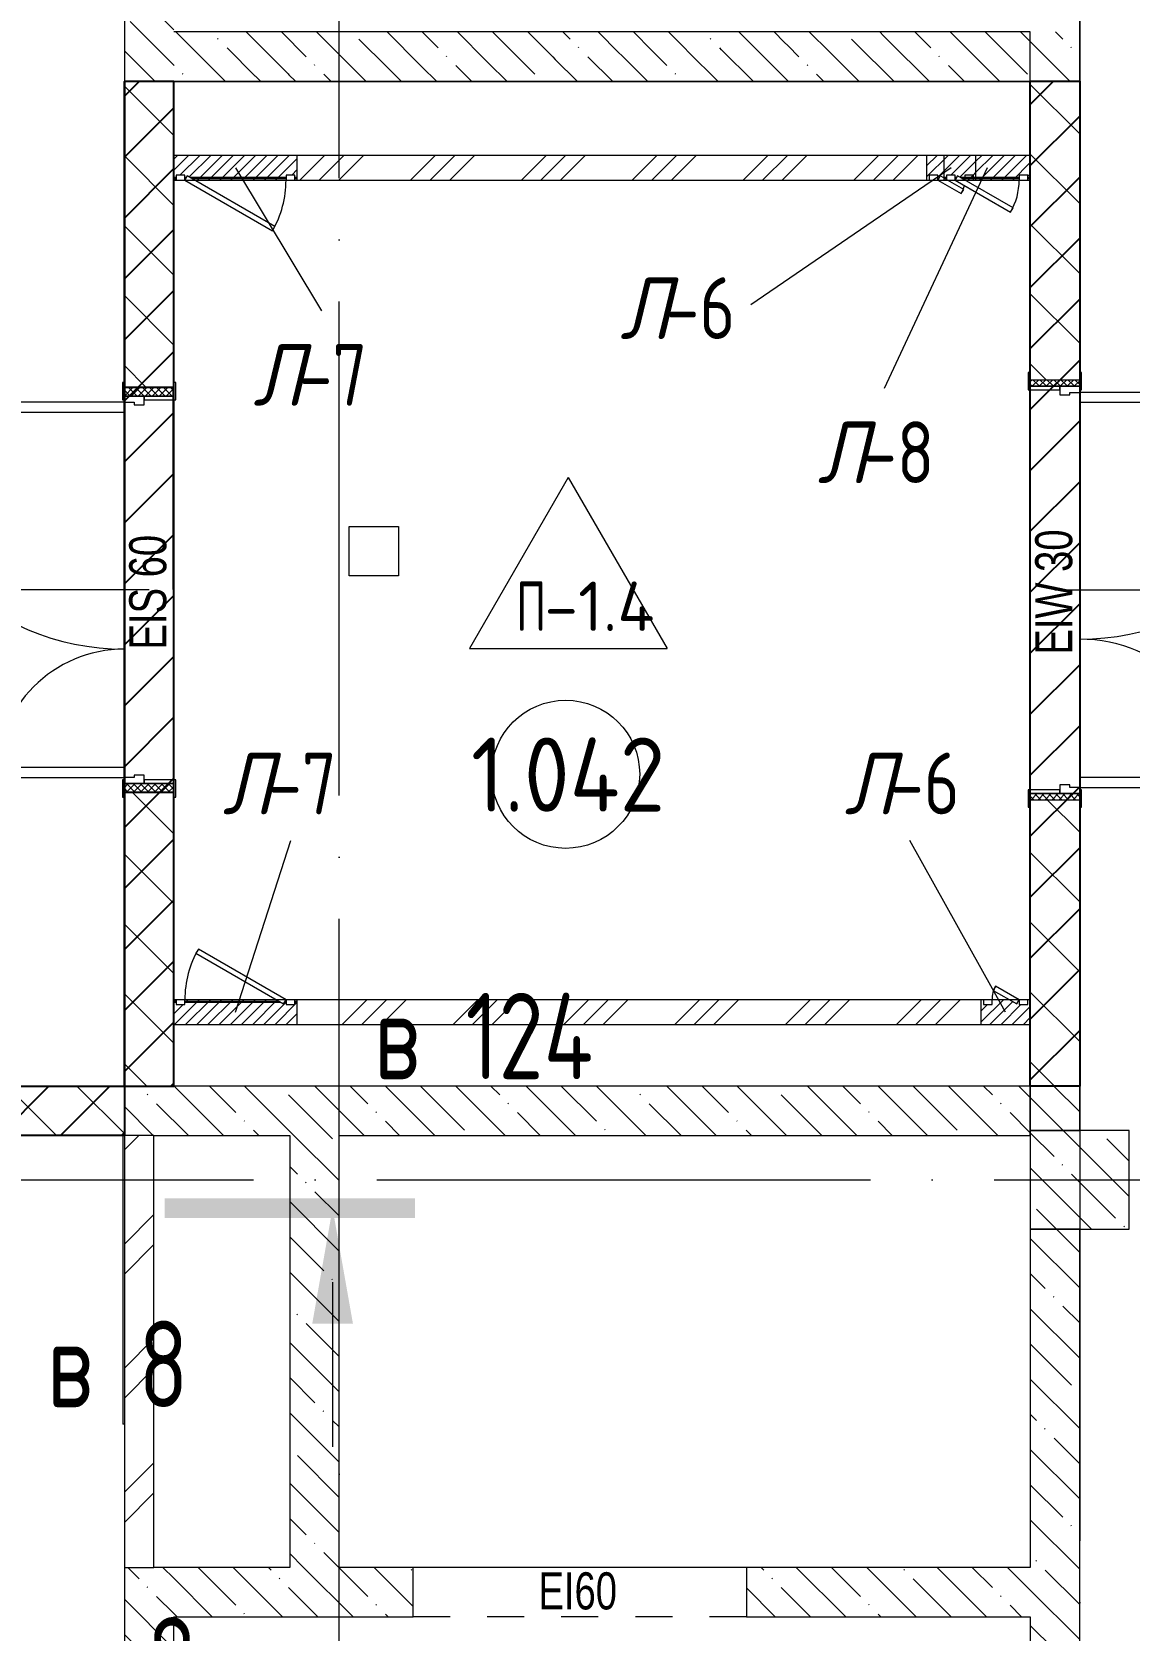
# Model space of a CAD drawing. Header units: millimetres. Extents: x -68946 to 690821, y -552984 to 293768.
# Drawn here: x 85844 to 90288, y 43701 to 50175 of the extents above; entities that cross this region are included whole.
import ezdxf

# ---------------------------------------------------------------- set-up
doc = ezdxf.new("R2010")
doc.units = ezdxf.units.MM
for name, pattern in [('ADSK_Линия сетки', [2500, 2000, -250, 0, -250]), ('ADSK_Скрыто', [600, 300, -300]), ('Штрих короткий', [300, 150, -150])]:
    doc.linetypes.add(name, pattern=pattern)
for name, color, linetype, lineweight in [('0) блоки', 250, 'Continuous', 25), ('A-AREA-____-IDEN', 250, 'Continuous', 9), ('A-DETL-GENF-OTLN', 250, 'Continuous', 5), ('A-DOOR-____-IDEN', 250, 'Continuous', 9), ('A-DOOR-____-MCUT', 250, 'Continuous', 5), ('A-DOOR-____-OTLN', 250, 'Continuous', 5), ('A-DOOR-FRAM-MCUT', 250, 'Continuous', 5), ('A-DOOR-FRAM-OTLN', 250, 'Continuous', 5), ('A-FLOR-____-IDEN', 250, 'Continuous', 9), ('A-FLOR-____-OTLN', 250, 'Continuous', 9), ('A-GENM-____-MCUT', 250, 'Continuous', 25), ('A-GENM-____-OTLN', 250, 'Continuous', 9), ('A-WALL-____-MCUT', 250, 'Continuous', 13), ('A-WALL-____-PATT', 250, 'Continuous', 13), ('G-____-____-SYMB', 250, 'ADSK_Скрыто', 9), ('I-WALL-____-OTLN', 250, 'Continuous', 9), ('S-BEAM-____-OTLN', 250, 'Continuous', 9), ('S-COLS-____-MCUT', 250, 'Continuous', 25), ('S-COLS-____-OTLN', 250, 'Continuous', 9), ('S-GRID-____-OTLN', 250, 'Continuous', 9)]:
    doc.layers.add(name, color=color, linetype=linetype, lineweight=lineweight)
doc.styles.add('Arial Narrow', font='ARIALN.TTF', dxfattribs={"width": 0.9, "height": 150})
doc.styles.add('GOST Common_2', font='', dxfattribs={"width": 0.8, "height": 350})
doc.styles.add('ISOCPEUR_1', font='isocpeur.ttf', dxfattribs={"width": 0.9, "height": 250})
doc.styles.add('ISOCPEUR_2', font='isocpeur.ttf', dxfattribs={"height": 160})
doc.styles.add('ISOCPEUR_I_1', font='ГОСТ тип А.ttf', dxfattribs={"height": 2500})
doc.styles.get('GOST Common_2').set_extended_font_data('GOST Common')
pattern_1 = [(135, (12287.91, -0.0006), (-141.42136, -141.42136), [])]
pattern_2 = [(45, (12287.9, -0.0006), (-224.5064, 224.5064), []), (45, (12367.3, -0.0006), (0, 449.0128), []), (45, (12208.54, -0.0006), (0, 449.0128), [])]
pattern_3 = [(135, (12287.91, -0.0006), (-142.5612, -142.5612), []), (135, (12430.48, -0.0006), (-142.5612, -142.5612), [252.016, -50.403, 3.353, -47.05])]
pattern_4 = [(45, (125, 0), (-22.6274, 22.6274), [])]

# ---------------------------------------------------------------- blocks, each defined once
blk = doc.blocks.new('Разрез - Номер вида спереди_3_5 мм-32550530-АР1_Кладочный план 1 этажа С2и3')
at = {"layer": 'G-____-____-SYMB', "linetype": 'Continuous'}
for points in [[(9.798, 0.404), (9.798, -0.394), (-0.333, -0.394), (-0.333, 0.404)], [(2.176, -4.675), (3, 0), (3.824, -4.675)]]:
    blk.add_hatch(color=256, dxfattribs=at).paths.add_polyline_path(points)
at = {"layer": 'G-____-____-SYMB', "linetype": 'Continuous', "lineweight": 20}
blk.add_line((3, -3), (3, -9.663), dxfattribs=at)
blk = doc.blocks.new('Дверь_СКБ_2Ст_Внутренняя1 - Н_Д-9_1700x2100h_Умывальные-42040164-АР1_Маркировочный план 1 этажа С2и3')
at = {"layer": 'A-DOOR-____-OTLN'}
h = blk.add_hatch(dxfattribs=at)
h.set_pattern_fill('FP_24', color=256, style=0, pattern_type=2)
h.set_pattern_definition([(135, (1491.41, 164.685), (-14.14214, -14.14214), []), (225, (1491.41, 164.685), (14.14214, -14.14214), [])])
h.paths.add_polyline_path([(797.5, -100), (832.5, -100), (832.5, 100), (797.5, 100), (797.5, 25.4)])
at = {"layer": 'A-DOOR-FRAM-OTLN'}
h = blk.add_hatch(dxfattribs=at)
h.set_pattern_fill('FP_25', color=256, style=0, pattern_type=2)
h.set_pattern_definition([(45, (-631.384, 164.685), (-14.1421, 14.1421), []), (135, (-631.384, 164.685), (-14.1421, -14.1421), [])])
h.paths.add_polyline_path([(-807.5, 100), (-807.5, -100), (-772.5, -100), (-772.5, 100)])
at = {"layer": 'A-DOOR-____-MCUT'}
for p, q in [((772.5, 1100), (732.5, 1100)), ((732.5, 1100), (732.5, 100)), ((772.5, 100), (772.5, 1100)), ((-747.5, 620), (-747.5, 100)), ((-707.5, 620), (-747.5, 620)), ((-707.5, 100), (-707.5, 620)), ((-747.5, 100), (-707.5, 100)), ((732.5, 100), (772.5, 100))]:
    blk.add_line(p, q, dxfattribs=at)
at = {"layer": 'A-DOOR-____-OTLN'}
for centre, radius, start, end in [((772.5, 100), 1000, 90, 180), ((-747.5, 100), 520, 0, 90)]:
    blk.add_arc(centre, radius, start, end, dxfattribs=at)
at = {"layer": 'A-DOOR-FRAM-MCUT'}
for p, q in [((-757.5, 108), (-827.5, 108)), ((-827.5, 108), (-827.5, 100)), ((-827.5, 100), (-757.5, 100)), ((-772.5, 100), (-807.5, 100)), ((-807.5, 100), (-807.5, -100)), ((-747.5, 100), (-772.5, 100)), ((-772.5, 100), (-772.5, 20)), ((-772.5, -100), (-772.5, 100)), ((-757.5, 100), (-772.5, 100)), ((-772.5, 100), (-772.5, 99)), ((-772.5, 99), (-757.5, 99)), ((-757.5, 100), (-757.5, 108)), ((-757.5, 99), (-757.5, 100)), ((-747.5, 60), (-747.5, 100)), ((772.5, 100), (772.5, 60)), ((797.5, 100), (772.5, 100)), ((852.5, 108), (782.5, 108)), ((782.5, 108), (782.5, 100)), ((797.5, 100), (782.5, 100)), ((782.5, 100), (782.5, 99)), ((782.5, 100), (852.5, 100)), ((782.5, 99), (797.5, 99)), ((797.5, 20), (797.5, 100)), ((832.5, 100), (797.5, 100)), ((797.5, 100), (797.5, -100)), ((797.5, 99), (797.5, 100)), ((832.5, -100), (832.5, 100)), ((852.5, 100), (852.5, 108)), ((-772.5, 20), (-737.5, 20)), ((-757.5, 20), (-772.5, 20)), ((-772.5, 20), (-772.5, -100)), ((-757.5, -100), (-757.5, 20)), ((-737.5, 60), (-747.5, 60)), ((-737.5, 20), (-737.5, 60)), ((772.5, 60), (762.5, 60)), ((762.5, 60), (762.5, 20)), ((762.5, 20), (797.5, 20)), ((797.5, 20), (782.5, 20)), ((782.5, 20), (782.5, -100)), ((797.5, -100), (797.5, 20)), ((-757.5, -100), (-827.5, -100)), ((-827.5, -100), (-827.5, -108)), ((-827.5, -108), (-757.5, -108)), ((-807.5, -100), (-772.5, -100)), ((-772.5, -100), (-757.5, -100)), ((-757.5, -108), (-757.5, -100)), ((782.5, -100), (797.5, -100)), ((852.5, -100), (782.5, -100)), ((782.5, -100), (782.5, -108)), ((782.5, -108), (852.5, -108)), ((797.5, -100), (832.5, -100)), ((852.5, -108), (852.5, -100))]:
    blk.add_line(p, q, dxfattribs=at)
blk = doc.blocks.new('Проем_Дверь_Прямоугольный - 1350х2100h пол 130-27012903-АР1_Маркировочный план 1 этажа С2и3')
at = {"layer": 'A-DOOR-____-OTLN', "linetype": 'Штрих короткий'}
for p, q in [((675, 100), (-675, 100)), ((675, -100), (-675, -100))]:
    blk.add_line(p, q, dxfattribs=at)
blk = doc.blocks.new('Дверь_СКБ_2Ст_Внутренняя1 - Н_ВВ-6_1700x2100h_Обеденный зал-42039571-АР1_Маркировочный план 1 этажа С2и3')
at = {"layer": 'A-DOOR-____-OTLN'}
h = blk.add_hatch(dxfattribs=at)
h.set_pattern_fill('FP_46', color=256, style=0, pattern_type=2)
h.set_pattern_definition([(135, (1451.41, 164.685), (-14.14214, -14.14214), []), (225, (1451.41, 164.685), (14.14214, -14.14214), [])])
h.paths.add_polyline_path([(862.5, -100), (862.5, 100), (837.5, 100), (837.5, -100)])
at = {"layer": 'A-DOOR-FRAM-OTLN'}
h = blk.add_hatch(dxfattribs=at)
h.set_pattern_fill('FP_47', color=256, style=0, pattern_type=2)
h.set_pattern_definition([(45, (-671.384, 164.685), (-14.1421, 14.1421), []), (135, (-671.384, 164.685), (-14.1421, -14.1421), [])])
h.paths.add_polyline_path([(-812.5, -100), (-812.5, 100), (-837.5, 100), (-837.5, -100)])
at = {"layer": 'A-DOOR-____-MCUT'}
for p, q in [((-787.5, 1100), (-787.5, 100)), ((-747.5, 1100), (-787.5, 1100)), ((-747.5, 100), (-747.5, 1100)), ((812.5, 700), (772.5, 700)), ((772.5, 700), (772.5, 100)), ((812.5, 100), (812.5, 700)), ((-787.5, 100), (-747.5, 100)), ((772.5, 100), (812.5, 100))]:
    blk.add_line(p, q, dxfattribs=at)
at = {"layer": 'A-DOOR-____-OTLN'}
for centre, radius, start, end in [((-787.5, 100), 1000, 0, 90), ((812.5, 100), 600, 90, 180)]:
    blk.add_arc(centre, radius, start, end, dxfattribs=at)
at = {"layer": 'A-DOOR-FRAM-MCUT'}
for p, q in [((-797.5, 108), (-867.5, 108)), ((-867.5, 108), (-867.5, 100)), ((-867.5, 100), (-797.5, 100)), ((-812.5, 100), (-837.5, 100)), ((-837.5, 100), (-837.5, -100)), ((-787.5, 100), (-812.5, 100)), ((-812.5, 100), (-812.5, 20)), ((-812.5, -100), (-812.5, 100)), ((-797.5, 100), (-812.5, 100)), ((-812.5, 100), (-812.5, 99)), ((-812.5, 99), (-797.5, 99)), ((-797.5, 100), (-797.5, 108)), ((-797.5, 99), (-797.5, 100)), ((-787.5, 60), (-787.5, 100)), ((812.5, 100), (812.5, 60)), ((837.5, 100), (812.5, 100)), ((892.5, 108), (822.5, 108)), ((822.5, 108), (822.5, 100)), ((837.5, 100), (822.5, 100)), ((822.5, 100), (822.5, 99)), ((822.5, 100), (892.5, 100)), ((822.5, 99), (837.5, 99)), ((837.5, 20), (837.5, 100)), ((862.5, 100), (837.5, 100)), ((837.5, 100), (837.5, -100)), ((837.5, 99), (837.5, 100)), ((862.5, -100), (862.5, 100)), ((892.5, 100), (892.5, 108)), ((-812.5, 20), (-777.5, 20)), ((-797.5, 20), (-812.5, 20)), ((-812.5, 20), (-812.5, -100)), ((-797.5, -100), (-797.5, 20)), ((-777.5, 60), (-787.5, 60)), ((-777.5, 20), (-777.5, 60)), ((812.5, 60), (802.5, 60)), ((802.5, 60), (802.5, 20)), ((802.5, 20), (837.5, 20)), ((837.5, 20), (822.5, 20)), ((822.5, 20), (822.5, -100)), ((837.5, -100), (837.5, 20)), ((-797.5, -100), (-867.5, -100)), ((-867.5, -100), (-867.5, -108)), ((-867.5, -108), (-797.5, -108)), ((-837.5, -100), (-812.5, -100)), ((-812.5, -100), (-797.5, -100)), ((-797.5, -108), (-797.5, -100)), ((822.5, -100), (837.5, -100)), ((892.5, -100), (822.5, -100)), ((822.5, -100), (822.5, -108)), ((822.5, -108), (892.5, -108)), ((837.5, -100), (862.5, -100)), ((892.5, -108), (892.5, -100))]:
    blk.add_line(p, q, dxfattribs=at)
blk = doc.blocks.new('ASML_АР_ЭП_Уголок - ЭП_Уголок-37133956-АР1_Маркировочный план 1 этажа С2и3')
at = {"layer": 'S-BEAM-____-OTLN', "lineweight": 5}
for p, q in [((-585, -6), (-585, 0)), ((585, 0), (-585, 0)), ((585, 0), (585, -6))]:
    blk.add_line(p, q, dxfattribs=at)
blk = doc.blocks.new('АР_Люк - ЛРС_ВК_200х200_внутренний_RAL 9006-42718871-АР1_Маркировочный план 1 этажа С2и3')
at = {"layer": 'A-DOOR-____-OTLN'}
h = blk.add_hatch(dxfattribs=at)
h.set_pattern_fill('FP_148', color=256, style=0, pattern_type=2)
h.set_pattern_definition(pattern_4)
h.paths.add_polyline_path([(110, 50), (106, 43), (110, 43)])
h.paths.add_polyline_path([(70, 50), (70, 43), (82.1, 43), (74.7, 47.3)])
h.paths.add_polyline_path([(180, 50), (170, 32.7), (155, 40), (145, 40), (145, 30), (110, 30), (110, 40), (104.2, 40), (100, 32.7), (87.3, 40), (70, 40), (70, 30), (35, 30), (35, 40), (25, 40), (25, -50), (225, -50), (225, 50), (215, 50), (215, 30), (180, 30), (180, 49)])
h.paths.add_polyline_path([(35, 50), (25, 50), (25, 43), (35, 43)])
h.paths.add_polyline_path([(145, 47.1), (145, 43), (152.1, 43)])
at = {"layer": 'A-DETL-GENF-OTLN', "lineweight": 5}
for p, q in [((70, 50), (25, 50)), ((25, 50), (25, 43)), ((25, 40), (25, -50)), ((155, 50), (145, 50)), ((225, 50), (155, 50)), ((225, -50), (225, 50)), ((25, -50), (155, -50)), ((155, -50), (225, -50))]:
    blk.add_line(p, q, dxfattribs=at)
at = {"layer": 'A-DOOR-____-MCUT', "lineweight": 5}
for p, q in [((84.7, 105), (74.7, 87.7)), ((74.7, 87.7), (140, 50)), ((180, 50), (84.7, 105)), ((70, 50), (35, 50)), ((35, 50), (35, 43)), ((35, 40), (35, 30)), ((35, 30), (70, 30)), ((70, 43), (70, 50)), ((70, 30), (70, 40)), ((145, 47.1), (152.1, 43)), ((155, 41.3), (170, 32.7)), ((170, 32.7), (180, 50)), ((215, 50), (180, 50)), ((180, 50), (180, 30)), ((180, 30), (215, 30)), ((215, 30), (215, 50))]:
    blk.add_line(p, q, dxfattribs=at)
blk.add_arc((180, 50), 110, 150, 168.69201, dxfattribs=at)
at = {"layer": 'A-DOOR-____-OTLN'}
blk.add_line((180, 50), (84.7, 105), dxfattribs=at)
blk = doc.blocks.new('АР_Люк - ЛРС_ВК_200х200_внутренний_RAL 9006-V129-АР1_Маркировочный план 1 этажа С2и3')
at = {"layer": 'A-DOOR-____-OTLN'}
h = blk.add_hatch(dxfattribs=at)
h.set_pattern_fill('FP_148', color=256, style=0, pattern_type=2)
h.set_pattern_definition(pattern_4)
h.paths.add_polyline_path([(25, -50), (225, -50), (225, 50), (215, 50), (215, 30), (180, 30), (180, 50), (170, 32.7), (140, 50), (70, 50), (70, 30), (35, 30), (35, 50), (25, 50), (25, -43.3)])
at = {"layer": 'A-DETL-GENF-OTLN', "lineweight": 5}
for p, q in [((225, 50), (25, 50)), ((25, 50), (25, -50)), ((225, -50), (225, 50)), ((25, -50), (225, -50))]:
    blk.add_line(p, q, dxfattribs=at)
at = {"layer": 'A-DOOR-____-MCUT', "lineweight": 5}
for p, q in [((84.7, 105), (74.7, 87.7)), ((74.7, 87.7), (170, 32.7)), ((180, 50), (84.7, 105)), ((70, 50), (35, 50)), ((35, 50), (35, 30)), ((35, 30), (70, 30)), ((70, 30), (70, 50)), ((170, 32.7), (180, 50)), ((215, 50), (180, 50)), ((180, 50), (180, 30)), ((180, 30), (215, 30)), ((215, 30), (215, 50))]:
    blk.add_line(p, q, dxfattribs=at)
blk.add_arc((180, 50), 110, 150, 180, dxfattribs=at)
at = {"layer": 'A-DOOR-____-OTLN'}
blk.add_line((180, 50), (84.7, 105), dxfattribs=at)
blk = doc.blocks.new('АР_Люк - ЛРС_ВК_500х400_наружный_NCS S 1000-N-42722041-АР1_Маркировочный план 1 этажа С2и3')
at = {"layer": 'A-DOOR-____-OTLN'}
h = blk.add_hatch(dxfattribs=at)
h.set_pattern_fill('FP_148', color=256, style=0, pattern_type=2)
h.set_pattern_definition(pattern_4)
h.paths.add_polyline_path([(-125, 50), (-125, -50), (375, -50), (375, 50), (365, 50), (365, 30), (330, 30), (330, 50), (320, 32.7), (290, 50), (-80, 50), (-80, 30), (-115, 30), (-115, 50), (-119.6, 50)])
at = {"layer": 'A-DETL-GENF-OTLN', "lineweight": 5}
for p, q in [((375, 50), (-125, 50)), ((-125, 50), (-125, -50)), ((375, -50), (375, 50)), ((-125, -50), (375, -50))]:
    blk.add_line(p, q, dxfattribs=at)
at = {"layer": 'A-DOOR-____-MCUT', "lineweight": 5}
for p, q in [((-25.1, 255), (-35.1, 237.7)), ((-35.1, 237.7), (320, 32.7)), ((330, 50), (-25.1, 255)), ((-80, 50), (-115, 50)), ((-115, 50), (-115, 30)), ((-115, 30), (-80, 30)), ((-80, 30), (-80, 50)), ((320, 32.7), (330, 50)), ((365, 50), (330, 50)), ((330, 50), (330, 30)), ((330, 30), (365, 30)), ((365, 30), (365, 50))]:
    blk.add_line(p, q, dxfattribs=at)
blk.add_arc((330, 50), 410, 150, 180, dxfattribs=at)
at = {"layer": 'A-DOOR-____-OTLN'}
blk.add_line((330, 50), (-25.1, 255), dxfattribs=at)
blk = doc.blocks.new('ASML_АР_Отделка Люка - ВО Отделка люков_Грунтовка 0_Шпатлевка 0_Окраска 0_0-42722003-АР1_Маркировочный план 1 этажа С2и3')
at = {"layer": 'A-GENM-____-MCUT', "lineweight": 5}
for p, q in [((-240, 3), (-250, 3)), ((-250, 3), (-250, 0)), ((177.1, 3), (-205, 3)), ((205, 3), (201, 3)), ((250, 3), (240, 3)), ((250, 0), (250, 3)), ((-250, 0), (-240, 0)), ((-205, 0), (182.3, 0)), ((199.2, 0), (205, 0)), ((240, 0), (250, 0))]:
    blk.add_line(p, q, dxfattribs=at)
blk = doc.blocks.new('АР_Люк - ЛРС_ВК_350х400_наружный_NCS S 1000-N-V131-АР1_Маркировочный план 1 этажа С2и3')
at = {"layer": 'A-DOOR-____-OTLN'}
h = blk.add_hatch(dxfattribs=at)
h.set_pattern_fill('FP_148', color=256, style=0, pattern_type=2)
h.set_pattern_definition(pattern_4)
h.paths.add_polyline_path([(170, 50), (-5, 50), (-5, 30), (-40, 30), (-40, 50), (-50, 50), (-50, -50), (170, -50), (170, 40), (180, 40), (180, 30), (215, 30), (215, 40), (232.3, 40), (227.1, 43), (215, 43), (215, 50), (180, 50), (180, 43), (170, 43)])
h.paths.add_polyline_path([(300, 50), (290, 50), (290, 47.1), (297.1, 43), (290, 43), (290, 40), (300, 40), (300, 43)])
h.paths.add_polyline_path([(251, 43), (249.2, 40), (255, 40), (255, 43)])
at = {"layer": 'A-DETL-GENF-OTLN', "lineweight": 5}
for p, q in [((300, 50), (-50, 50)), ((-50, 50), (-50, -50)), ((300, -50), (300, 50)), ((-50, -50), (300, -50))]:
    blk.add_line(p, q, dxfattribs=at)
at = {"layer": 'A-DOOR-____-MCUT', "lineweight": 5}
for p, q in [((29.8, 180), (19.8, 162.7)), ((19.8, 162.7), (245, 32.7)), ((255, 50), (29.8, 180)), ((-5, 50), (-40, 50)), ((-40, 50), (-40, 30)), ((-40, 30), (-5, 30)), ((-5, 30), (-5, 50)), ((245, 32.7), (255, 50)), ((290, 50), (255, 50)), ((255, 50), (255, 30)), ((255, 30), (290, 30)), ((290, 30), (290, 50))]:
    blk.add_line(p, q, dxfattribs=at)
blk.add_arc((255, 50), 260, 150, 180, dxfattribs=at)
at = {"layer": 'A-DOOR-____-OTLN'}
blk.add_line((255, 50), (29.8, 180), dxfattribs=at)
blk = doc.blocks.new('ASML_АР_Отделка Люка - ВО Отделка люков_Грунтовка 0_Шпатлевка 0_Окраска 0_0-42723977-АР1_Маркировочный план 1 этажа С2и3')
at = {"layer": 'A-GENM-____-MCUT', "lineweight": 5}
for p, q in [((-165, 3), (-175, 3)), ((-175, 3), (-175, 0)), ((102.1, 3), (-130, 3)), ((130, 3), (126, 3)), ((175, 3), (165, 3)), ((175, 0), (175, 3)), ((-175, 0), (-165, 0)), ((-130, 0), (107.3, 0)), ((124.2, 0), (130, 0)), ((165, 0), (175, 0))]:
    blk.add_line(p, q, dxfattribs=at)
blk = doc.blocks.new('AAR_СКБ_Марка_Помещения_мал - Номер-28977439-АР1_Маркировочный план 1 этажа С2и3')
at = {"layer": 'A-AREA-____-IDEN'}
blk.add_circle((-0.028, 0), 3, dxfattribs=at)
blk = doc.blocks.new('AAR_СКБ_Марка_Перекрытия - Марка пола-17325028-АР1_Маркировочный план 1 этажа С2и3')
at = {"layer": 'A-FLOR-____-IDEN'}
for p, q in [((0, 6.932), (-4.002, 0)), ((0, 6.932), (4.002, 0)), ((-4.002, 0), (4.002, 0))]:
    blk.add_line(p, q, dxfattribs=at)

msp = doc.modelspace()

# ---------------------------------------------------------------- hatches: boundary and pattern name
at = {"layer": '0) блоки'}
h = msp.add_hatch(dxfattribs=at)
h.set_pattern_fill('ANSI31', color=256, scale=55)
h.paths.add_polyline_path([(86217.9138, 45905), (86417.9138, 45905), (86417.9138, 49974.9403), (86217.9138, 49974.9403)])
h.paths.add_polyline_path([(89887.8919, 49975), (90087.8919, 49975), (90087.8919, 45905), (89887.8919, 45905)])
h.paths.add_polyline_path([(81787.9138, 45905), (86217.9138, 45905), (86217.9138, 45705), (81787.9138, 45705)])
at = {"layer": 'A-WALL-____-PATT', "lineweight": 15, "true_color": 0x000000}
h = msp.add_hatch(dxfattribs=at)
h.set_pattern_fill('FP_1', color=18, style=0, pattern_type=2)
h.set_pattern_definition(pattern_3)
h.paths.add_polyline_path([(86217.9735, 49975), (86417.9138, 49975), (86417.9138, 50375), (86217.9138, 50375), (86217.9138, 49975)])
h.paths.add_polyline_path([(86417.9138, 52015), (86417.9138, 53974.9403), (86217.9138, 53974.9403), (86217.9138, 52015)])
h = msp.add_hatch(dxfattribs=at)
h.set_pattern_fill('FP_1', color=18, style=0, pattern_type=2)
h.set_pattern_definition(pattern_3)
h.paths.add_polyline_path([(88475.5822, 49975), (90087.8919, 49975), (90087.8919, 50175), (86417.9138, 50174.9403), (86417.9138, 49975), (88001.6092, 49975)])
h.paths.add_polyline_path([(86426.8871, 49975.5172), (89528.9791, 50174.9403), (89562.5258, 50156.2468), (86847.205, 49999.7432)])
h = msp.add_hatch(dxfattribs=at)
h.set_pattern_fill('FP_1', color=18, style=0, pattern_type=2)
h.set_pattern_definition(pattern_3)
h.paths.add_polyline_path([(86426.8871, 49975.5172), (89562.5258, 50156.2468), (89528.9791, 50174.9403), (86846.7795, 50002.5107)])
h = msp.add_hatch(dxfattribs=at)
h.set_pattern_fill('FP_2', color=18, style=0, pattern_type=2)
h.set_pattern_definition(pattern_1)
h.paths.add_polyline_path([(86217.9138, 45905), (86417.9138, 45905), (86417.9138, 47094.9994), (86217.9138, 47094.9994), (86217.9138, 46254.9403)])
h.paths.add_polyline_path([(86217.9138, 48734.9994), (86417.9138, 48734.9994), (86417.9138, 49975), (86217.9138, 49974.9403), (86217.9138, 48754.9994)])
h = msp.add_hatch(dxfattribs=at)
h.set_pattern_fill('FP_2', color=18, style=0, pattern_type=2)
h.set_pattern_definition(pattern_1)
h.paths.add_polyline_path([(89887.8919, 45905), (90087.8919, 45905), (90087.8919, 47064.9994), (89887.8919, 47064.9994), (89887.8919, 46154.9403)])
h.paths.add_polyline_path([(90087.8919, 48764.9994), (90087.8919, 49975), (89887.8919, 49974.9403), (89887.8919, 48764.9994)])
h = msp.add_hatch(dxfattribs=at)
h.set_pattern_fill('FP_5', color=18, style=0, pattern_type=2)
h.set_pattern_definition(pattern_2)
h.paths.add_polyline_path([(87711.8561, 49575), (89467.9138, 49575), (89467.9138, 49675), (86917.9138, 49675), (86917.9138, 49575), (87581.6182, 49575)])
h = msp.add_hatch(dxfattribs=at)
h.set_pattern_fill('FP_5', color=18, style=0, pattern_type=2)
h.set_pattern_definition(pattern_2)
h.paths.add_polyline_path([(88001.6092, 46154.9403), (89687.8919, 46154.9403), (89687.8919, 46254.9403), (86917.9138, 46254.9403), (86917.9138, 46154.9403), (87328.2985, 46154.9403)])
h = msp.add_hatch(dxfattribs=at)
h.set_pattern_fill('FP_2', color=18, style=0, pattern_type=2)
h.set_pattern_definition(pattern_1)
h.paths.add_polyline_path([(85447.9138, 45705), (86217.9138, 45705), (86217.6543, 45905), (85422.9138, 45904.9403), (85422.9138, 45705)])
h.paths.add_polyline_path([(81788.1983, 45705), (82717.9138, 45705), (82717.9138, 45905), (81787.9138, 45905), (81787.9138, 45705)])
h = msp.add_hatch(dxfattribs=at)
h.set_pattern_fill('FP_1', color=18, style=0, pattern_type=2)
h.set_pattern_definition(pattern_3)
h.paths.add_polyline_path([(86337.9138, 45704.9403), (89887.8919, 45705), (89887.8919, 45904.9403), (86217.9138, 45904.9403), (86217.9138, 45704.9403), (86274.9138, 45704.9403)])
h = msp.add_hatch(dxfattribs=at)
h.set_pattern_fill('FP_1', color=18, style=0, pattern_type=2)
h.set_pattern_definition(pattern_3)
h.paths.add_polyline_path([(89887.8919, 40174.9994), (90087.8919, 40174.9994), (90087.8919, 45324.9994), (89887.8919, 45324.9994), (89887.8919, 40475)])
h.paths.add_polyline_path([(89930.2437, 45724.9994), (90087.8919, 45724.9994), (90087.8919, 45905), (89887.8919, 45904.9403), (89887.8919, 45724.9994)])
h = msp.add_hatch(dxfattribs=at)
h.set_pattern_fill('FP_4', color=18, style=0, pattern_type=2)
h.set_pattern_definition([(45, (12287.9, -0.0006), (-251.4472, 251.4472), []), (45, (12287.9, 381), (-251.4472, 251.4472), [])])
h.paths.add_polyline_path([(86217.9138, 43954.9403), (86337.9138, 43954.9403), (86337.9138, 45704.9403), (86217.9138, 45704.9403), (86217.9138, 44204.772)])
h = msp.add_hatch(dxfattribs=at)
h.set_pattern_fill('FP_1', color=18, style=0, pattern_type=2)
h.set_pattern_definition(pattern_3)
h.paths.add_polyline_path([(86887.8919, 43954.9403), (87087.8919, 43954.9403), (87087.8919, 45704.9403), (86887.8919, 45704.9403), (86887.8919, 44012.3743)])
h = msp.add_hatch(dxfattribs=at)
h.set_pattern_fill('FP_1', color=18, style=0, pattern_type=2)
h.set_pattern_definition(pattern_3)
h.paths.add_polyline_path([(86417.9138, 39775.023), (86417.9138, 41999.9994), (86217.9138, 41999.9994), (86217.9138, 39775.023)])
h.paths.add_polyline_path([(86217.9138, 43499.9994), (86417.9138, 43499.9994), (86417.9138, 43954.9403), (86217.9138, 43954.9403), (86217.9138, 43529.9994)])
h = msp.add_hatch(dxfattribs=at)
h.set_pattern_fill('FP_1', color=18, style=0, pattern_type=2)
h.set_pattern_definition(pattern_3)
h.paths.add_polyline_path([(86887.8919, 43754.9403), (87387.8919, 43754.9403), (87387.8919, 43954.9403), (86417.9138, 43954.9403), (86417.9138, 43754.9403)])
h.paths.add_polyline_path([(89887.8919, 43754.9403), (89887.8919, 43954.9403), (88737.8919, 43954.9403), (88737.8919, 43754.9403), (89858.6961, 43754.9403)])
at = {"layer": 'S-COLS-____-OTLN', "lineweight": 5, "true_color": 0x000000}
h = msp.add_hatch(dxfattribs=at)
h.set_pattern_fill('FP_1', color=18, style=0, pattern_type=2)
h.set_pattern_definition(pattern_3)
h.paths.add_polyline_path([(90087.9138, 45324.9994), (90287.8919, 45324.9994), (90287.8919, 45724.9994), (89887.8919, 45724.9994), (89887.8919, 45324.9994), (90087.8919, 45324.9994)])

# ---------------------------------------------------------------- linework, layer by layer
at = {"layer": '0) блоки'}
for points in [[(86217.9138, 45905), (86417.9138, 45905), (86417.9138, 49974.9403), (86217.9138, 49974.9403)], [(89887.8919, 49975), (90087.8919, 49975), (90087.8919, 45905), (89887.8919, 45905)], [(86417.5494, 48734.9994), (86217.5494, 48734.9994), (86217.9138, 47094.9994), (86417.9138, 47094.9994)], [(81787.9138, 45905), (86217.9138, 45905), (86217.9138, 45705), (81787.9138, 45705)]]:
    msp.add_lwpolyline(points, close=True, dxfattribs=at)
for points in [[(86217.9138, 45905), (86217.9138, 49974.9403)], [(90087.9138, 49974.9403), (90087.8919, 45905)], [(81787.9138, 45905), (86217.9138, 45904.9403)]]:
    msp.add_lwpolyline(points, dxfattribs=at)
at = {"layer": 'A-DOOR-____-IDEN', "color": 18, "true_color": 0x000000}
for p, q in [((86667.9138, 49625), (87016.0551, 49044.7909)), ((89567.9138, 49625), (88755.3138, 49069.8062)), ((89712.9138, 49625), (89296.39, 48731.0663)), ((86317.9138, 47914.9994), (85203.1151, 47914.9994)), ((89987.8919, 47914.9994), (91199.2226, 47914.9994)), ((86667.9138, 46204.9403), (86892.1027, 46899.5229)), ((89787.8919, 46204.9403), (89399.4839, 46899.5229))]:
    msp.add_line(p, q, dxfattribs=at)
at = {"layer": 'A-FLOR-____-OTLN', "color": 18, "lineweight": 5, "true_color": 0x000000}
for p, q in [((86217.9138, 48634.9994), (86217.9138, 47194.9994)), ((90087.8919, 48674.9994), (90087.8919, 47154.9994)), ((90087.8919, 47154.9994), (90087.8919, 48674.9994)), ((87128.2985, 47971.5926), (87128.2985, 48171.5926)), ((87128.2985, 48171.5926), (87328.2985, 48171.5926)), ((87328.2985, 48171.5926), (87328.2985, 47971.5926)), ((87328.2985, 47971.5926), (87128.2985, 47971.5926)), ((88737.8919, 43954.9403), (87387.8919, 43954.9403))]:
    msp.add_line(p, q, dxfattribs=at)
at = {"layer": 'A-WALL-____-MCUT', "color": 18, "lineweight": 15, "true_color": 0x000000}
for p, q in [((90087.8919, 49975), (90087.8919, 51474.9994)), ((86217.9138, 50345), (86217.9138, 49974.9403)), ((89553.9791, 50174.9403), (86417.9138, 50174.9403)), ((89603.9791, 50174.9403), (89553.9791, 50174.9403)), ((89887.8919, 50174.9403), (89603.9791, 50174.9403)), ((89887.8919, 49974.9403), (89887.8919, 50174.9403)), ((86417.9138, 49975), (86217.9138, 49975)), ((86217.9138, 49974.9403), (86217.9138, 48754.9994)), ((86217.9138, 49974.9403), (89887.8919, 49974.9403)), ((86417.9138, 49975), (86417.9138, 49585)), ((86417.9138, 49975), (90087.8919, 49975)), ((89887.8919, 49975), (89887.8919, 49585)), ((90087.8919, 48794.9994), (90087.8919, 49975)), ((89887.9138, 49675), (86417.9138, 49675)), ((89887.9138, 49585), (89887.9138, 49675)), ((86417.9138, 49582), (86417.9138, 48754.9994)), ((86417.9138, 49575), (86427.9138, 49575)), ((86502.9138, 49575), (86872.9138, 49575)), ((86907.9138, 49575), (89477.9138, 49575)), ((89657.9138, 49575), (89842.9138, 49575)), ((89877.9138, 49575), (89887.9138, 49575)), ((89887.8919, 49582), (89887.8919, 48794.9994)), ((89887.9138, 49575), (89887.9138, 49582)), ((86217.9138, 47074.9994), (86217.9138, 45904.9403)), ((86417.9138, 47074.9994), (86417.9138, 46247.9403)), ((89887.8919, 47034.9994), (89887.8919, 45905)), ((90087.8919, 45905), (90087.8919, 47034.9994)), ((86427.9138, 46254.9403), (86417.9138, 46254.9403)), ((86417.9138, 46244.9403), (86417.9138, 45905)), ((86832.9138, 46254.9403), (86462.9138, 46254.9403)), ((89697.8919, 46254.9403), (86907.9138, 46254.9403)), ((89802.8919, 46254.9403), (89732.8919, 46254.9403)), ((89887.8919, 46254.9403), (89877.8919, 46254.9403)), ((86417.9138, 46154.9403), (89887.8919, 46154.9403)), ((86417.9138, 45905), (85447.9138, 45905)), ((89887.8919, 45904.9403), (86217.9138, 45904.9403)), ((86217.9138, 45904.9403), (86217.9138, 45704.9403)), ((89887.8919, 45905), (89887.8919, 45905)), ((90087.8919, 45905), (89887.8919, 45905)), ((89887.8919, 45905), (89887.8919, 45724.9994)), ((89887.8919, 45704.9403), (89887.8919, 45904.9403)), ((90087.8919, 45724.9994), (90087.8919, 45905)), ((85447.9138, 45705), (86217.9138, 45705)), ((86217.9138, 45704.9403), (86217.9138, 43954.9403)), ((86337.9138, 45704.9403), (86217.9138, 45704.9403)), ((86337.9138, 43954.9403), (86337.9138, 45704.9403)), ((86337.9138, 45704.9403), (86887.8919, 45704.9403)), ((86887.8919, 45704.9403), (86887.8919, 43954.9403)), ((87087.8919, 43954.9403), (87087.8919, 45704.9403)), ((87087.8919, 45704.9403), (89887.8919, 45704.9403)), ((89887.8919, 45724.9994), (90087.8919, 45724.9994)), ((89887.8919, 45324.9994), (89887.8919, 43954.9403)), ((90087.8919, 45324.9994), (89887.8919, 45324.9994)), ((90087.8919, 40174.9994), (90087.8919, 45324.9994)), ((86217.9138, 43954.9403), (86337.9138, 43954.9403)), ((86217.9138, 43954.9403), (86217.9138, 43529.9994)), ((86887.8919, 43954.9403), (86337.9138, 43954.9403)), ((87387.8919, 43954.9403), (87087.8919, 43954.9403)), ((87387.8919, 43754.9403), (87387.8919, 43954.9403)), ((89887.8919, 43954.9403), (88737.8919, 43954.9403)), ((88737.8919, 43954.9403), (88737.8919, 43754.9403)), ((86417.9138, 43529.9994), (86417.9138, 43754.9403)), ((86417.9138, 43754.9403), (87387.8919, 43754.9403)), ((88737.8919, 43754.9403), (89887.8919, 43754.9403)), ((89887.8919, 43754.9403), (89887.8919, 40174.9994))]:
    msp.add_line(p, q, dxfattribs=at)
at = {"layer": 'I-WALL-____-OTLN', "color": 18, "lineweight": 15, "true_color": 0x000000}
for p, q in [((86417.9138, 48684.9994), (86417.9138, 47144.9994)), ((89887.8919, 47104.9994), (89887.8919, 48724.9994)), ((86217.9138, 47194.9994), (86217.9138, 48634.9994))]:
    msp.add_line(p, q, dxfattribs=at)
at = {"layer": 'S-COLS-____-MCUT', "color": 18, "lineweight": 5, "true_color": 0x000000}
for p, q in [((89887.8919, 45724.9994), (89887.8919, 45324.9994)), ((90287.8919, 45724.9994), (90087.8919, 45724.9994)), ((90287.8919, 45324.9994), (90287.8919, 45724.9994)), ((90087.8919, 45324.9994), (90287.8919, 45324.9994))]:
    msp.add_line(p, q, dxfattribs=at)
at = {"layer": 'S-COLS-____-OTLN', "color": 18, "lineweight": 5, "true_color": 0x000000}
for p, q in [((90087.8919, 45724.9994), (89887.8919, 45724.9994)), ((89887.8919, 45324.9994), (90087.8919, 45324.9994))]:
    msp.add_line(p, q, dxfattribs=at)
at = {"layer": 'S-GRID-____-OTLN', "color": 18, "linetype": 'ADSK_Линия сетки', "true_color": 0x000000}
for p, q in [((87087.9138, -2919.5356), (87087.9138, 61063.6538)), ((90087.9138, 61063.6538), (90087.9138, -2919.5356)), ((77240.3519, 45525), (168626.8279, 45525))]:
    msp.add_line(p, q, dxfattribs=at)

# ---------------------------------------------------------------- block references
at = {"layer": 'A-AREA-____-IDEN', "color": 18, "true_color": 0x000000, "xscale": 99.99999999999993, "yscale": 99.99999999999993, "zscale": 99.99999999999993}
msp.add_blockref('AAR_СКБ_Марка_Помещения_мал - Номер-28977439-АР1_Маркировочный план 1 этажа С2и3', (88008.3025, 47167.9161), dxfattribs=at)
at = {"layer": 'A-DOOR-____-OTLN', "color": 18, "true_color": 0x000000}
for name, p, rotation in [('АР_Люк - ЛРС_ВК_500х400_наружный_NCS S 1000-N-42722041-АР1_Маркировочный план 1 этажа С2и3', (86792.9138, 49625), 180), ('АР_Люк - ЛРС_ВК_200х200_внутренний_RAL 9006-42718871-АР1_Маркировочный план 1 этажа С2и3', (89692.9138, 49625), 180), ('АР_Люк - ЛРС_ВК_350х400_наружный_NCS S 1000-N-V131-АР1_Маркировочный план 1 этажа С2и3', (89837.9138, 49625), 180), ('Дверь_СКБ_2Ст_Внутренняя1 - Н_Д-9_1700x2100h_Умывальные-42040164-АР1_Маркировочный план 1 этажа С2и3', (86317.9138, 47902.4994), 89.9999999999999), ('Дверь_СКБ_2Ст_Внутренняя1 - Н_ВВ-6_1700x2100h_Обеденный зал-42039571-АР1_Маркировочный план 1 этажа С2и3', (89987.8919, 47927.4994), 269.9999999999999)]:
    msp.add_blockref(name, p, dxfattribs=dict(at, rotation=rotation))
for name, p in [('АР_Люк - ЛРС_ВК_500х400_наружный_NCS S 1000-N-42722041-АР1_Маркировочный план 1 этажа С2и3', (86542.9138, 46204.9403)), ('АР_Люк - ЛРС_ВК_200х200_внутренний_RAL 9006-V129-АР1_Маркировочный план 1 этажа С2и3', (89662.8919, 46204.9403)), ('Проем_Дверь_Прямоугольный - 1350х2100h пол 130-27012903-АР1_Маркировочный план 1 этажа С2и3', (88062.8919, 43854.9403))]:
    msp.add_blockref(name, p, dxfattribs=at)
at = {"layer": 'A-FLOR-____-IDEN', "color": 18, "true_color": 0x000000, "xscale": 99.99999999999993, "yscale": 99.99999999999993, "zscale": 99.99999999999993}
msp.add_blockref('AAR_СКБ_Марка_Перекрытия - Марка пола-17325028-АР1_Маркировочный план 1 этажа С2и3', (88016.3771, 47677.0985), dxfattribs=at)
at = {"layer": 'A-GENM-____-OTLN', "color": 18, "lineweight": 5, "true_color": 0x000000, "rotation": 180}
for name, p in [('ASML_АР_Отделка Люка - ВО Отделка люков_Грунтовка 0_Шпатлевка 0_Окраска 0_0-42722003-АР1_Маркировочный план 1 этажа С2и3', (86667.9138, 49585)), ('ASML_АР_Отделка Люка - ВО Отделка люков_Грунтовка 0_Шпатлевка 0_Окраска 0_0-42723977-АР1_Маркировочный план 1 этажа С2и3', (89712.9138, 49585))]:
    msp.add_blockref(name, p, dxfattribs=at)
at = {"layer": 'A-GENM-____-OTLN', "color": 18, "lineweight": 5, "true_color": 0x000000}
msp.add_blockref('ASML_АР_Отделка Люка - ВО Отделка люков_Грунтовка 0_Шпатлевка 0_Окраска 0_0-42722003-АР1_Маркировочный план 1 этажа С2и3', (86667.9138, 46244.9403), dxfattribs=at)
at = {"layer": 'G-____-____-SYMB', "linetype": 'Continuous', "lineweight": 40, "extrusion": (0, 0, -1), "xscale": 99.99999999999993, "yscale": 99.99999999999993, "zscale": 99.99999999999993}
msp.add_blockref('Разрез - Номер вида спереди_3_5 мм-32550530-АР1_Кладочный план 1 этажа С2и3', (-87361.4584, 45410.2104), dxfattribs=at)
at = {"layer": 'S-BEAM-____-OTLN', "color": 18, "lineweight": 5, "true_color": 0x000000, "rotation": 89.99999999995991}
msp.add_blockref('ASML_АР_ЭП_Уголок - ЭП_Уголок-37133956-АР1_Маркировочный план 1 этажа С2и3', (86211.9138, 45119.9403), dxfattribs=at)

# ---------------------------------------------------------------- texts
at = {"layer": 'A-AREA-____-IDEN', "color": 18, "true_color": 0x000000, "insert": (87621.9633, 47316.5759), "char_height": 300, "width": 628.523, "attachment_point": 1, "style": 'ISOCPEUR_1'}
msp.add_mtext('1.042', dxfattribs=at)
at = {"layer": 'A-DOOR-____-IDEN', "color": 18, "true_color": 0x000000, "attachment_point": 1}
for s, insert, char_height, width, style in [('\\fISOCPEUR|b0|i1|c204|p34|;\\W.9;Л', (88225.5616, 49181.1604), 250, 223.670812, 'ISOCPEUR_I_1'), ('-6', (88410.1085, 49181.1604), 250, 404.0505, 'ISOCPEUR_I_1'), ('\\fISOCPEUR|b0|i1|c204|p34|;\\W.9;Л', (86739.2744, 48911.1451), 250, 223.670812, 'ISOCPEUR_I_1'), ('-7', (86923.8212, 48911.1451), 250, 404.0505, 'ISOCPEUR_I_1'), ('\\fISOCPEUR|b0|i1|c204|p34|;\\W.9;Л', (89025.5616, 48597.4204), 250, 223.670812, 'ISOCPEUR_I_1'), ('-8', (89210.1085, 48597.4204), 250, 404.0505, 'ISOCPEUR_I_1'), ('\\fISOCPEUR|b0|i1|c204|p34|;\\W.9;Л', (86615.322, 47255.8771), 250, 223.670812, 'ISOCPEUR_I_1'), ('-7', (86799.8689, 47255.8771), 250, 404.0505, 'ISOCPEUR_I_1'), ('\\fISOCPEUR|b0|i1|c204|p34|;\\W.9;Л', (89134.6078, 47255.8771), 250, 223.670812, 'ISOCPEUR_I_1'), ('-6', (89319.1547, 47255.8771), 250, 404.0505, 'ISOCPEUR_I_1'), ('EI60', (87895.4845, 43935.0888), 150, 396.835312, 'Arial Narrow')]:
    msp.add_mtext(s, dxfattribs=dict(at, insert=insert, char_height=char_height, width=width, style=style))
at = {"layer": 'A-DOOR-____-IDEN', "color": 18, "true_color": 0x000000, "char_height": 150, "attachment_point": 1, "rotation": 90, "style": 'Arial Narrow'}
for s, insert, width in [('EIS 60', (86237.7653, 47673.342), 577.215), ('EIW 30', (89907.7434, 47652.642), 627.721312)]:
    msp.add_mtext(s, dxfattribs=dict(at, insert=insert, width=width))
at = {"layer": 'A-FLOR-____-IDEN', "color": 18, "true_color": 0x000000, "char_height": 200, "attachment_point": 1, "style": 'ISOCPEUR_2'}
for s, insert, width in [('\\fISOCPEUR|b0|i0|c204|p34|;\\W.7;П', (87804.1421, 47948.4843), 140.295312), ('-1.4', (87919.8973, 47948.4843), 398.438687)]:
    msp.add_mtext(s, dxfattribs=dict(at, insert=insert, width=width))
at = {"layer": 'G-____-____-SYMB', "linetype": 'Continuous', "char_height": 350, "attachment_point": 1, "style": 'GOST Common_2'}
for s, insert, width in [(' 124', (87430.1781, 46282.5162), 801.6875), ('\\fGOST Common|b0|i0|c204|p34|;\\W.8;в', (87229.0948, 46282.5162), 243.713), (' 8', (86105.3871, 44954.0515), 359.156), ('\\fGOST Common|b0|i0|c204|p34|;\\W.8;в', (85904.3037, 44954.0515), 243.713), (' 8', (86140.1862, 43752.6005), 359.156)]:
    msp.add_mtext(s, dxfattribs=dict(at, insert=insert, width=width))

doc.saveas('drawing.dxf')
